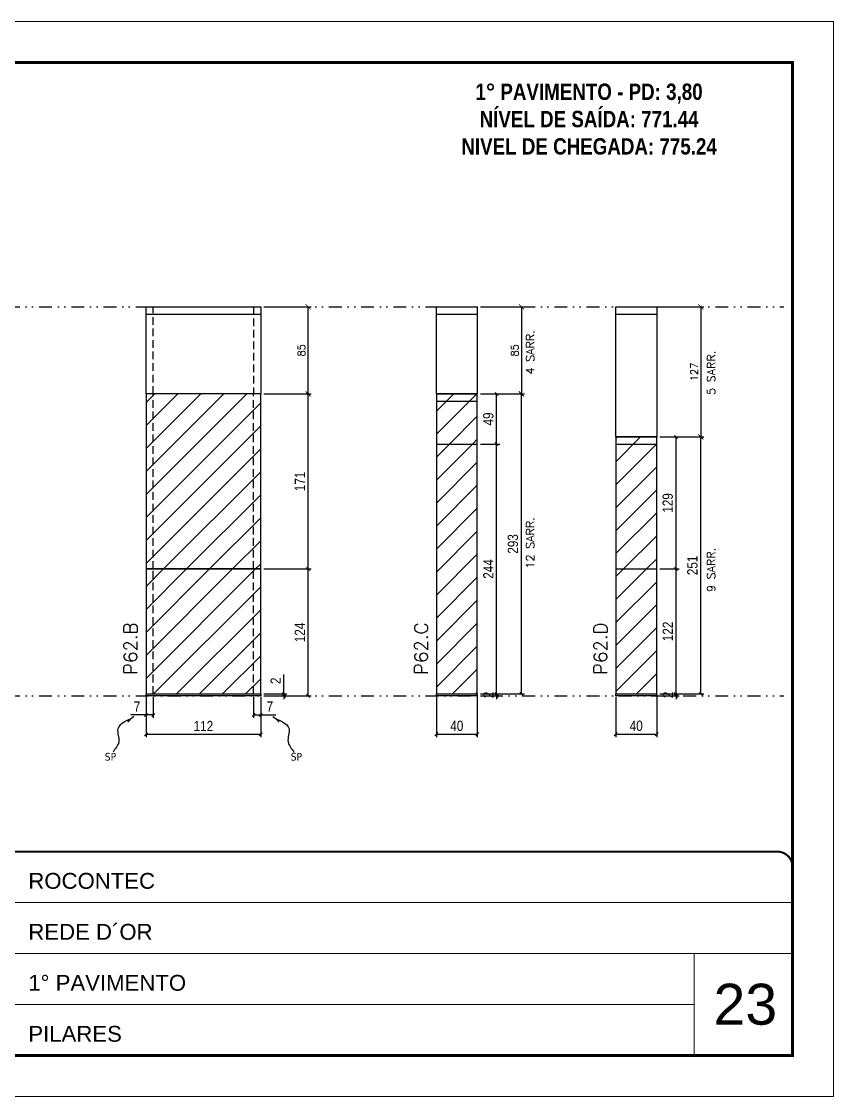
# Model space of a CAD drawing. Extents: x 2949 to 9203, y -16089 to 12527.
# Drawn here: x 6825 to 7618, y 5734 to 6784 of the extents above; entities that cross this region are included whole.
import ezdxf

# ---------------------------------------------------------------- set-up
doc = ezdxf.new("R2010")
doc.units = 0
for name, pattern in [('CONTINUO', [0]), ('DASHED', [0.75, 0.5, -0.25]), ('DIVIDE2', [0.625, 0.25, -0.125, 0, -0.125, 0, -0.125]), ('HIDDEN', [0.375, 0.25, -0.125])]:
    doc.linetypes.add(name, pattern=pattern)
for name, color, linetype, lineweight in [('CARIMBO', 255, 'Continuous', 9), ('Folhas', 255, 'Continuous', 9), ('Hachura', 251, 'Continuous', 9), ('SARRAFO DE PRESSAO', 251, 'DASHED', 9), ('Texto Seção', 7, 'Continuous', 15)]:
    doc.layers.add(name, color=color, linetype=linetype, lineweight=lineweight)
for name, color, linetype in [('COTA', 241, 'Continuous'), ('NOMENCLATURA', 7, 'Continuous'), ('Nível', 160, 'Continuous'), ('Painéis', 200, 'Continuous'), ('SARR_2.2x7', 40, 'Continuous'), ('Sarrafo de Pressão', 42, 'HIDDEN'), ('texto', 7, 'Continuous')]:
    doc.layers.add(name, color=color, linetype=linetype)
doc.styles.add('ARIAL', font='arial.ttf')
doc.styles.add('COTA TECNICA', font='techl___.ttf', dxfattribs={"height": 10})
doc.styles.add('COTA TECNICA-50', font='techl___.ttf', dxfattribs={"height": 10})
doc.styles.add('REGUA-120', font='ROMANS.shx', dxfattribs={"height": 15})
doc.styles.add('ROMANC', font='techb___.ttf', dxfattribs={"height": 2.5})
doc.styles.add('ROMANS', font='romans.shx')
doc.styles.get("Standard").update_dxf_attribs({"font": 'arial.ttf'})
doc.dimstyles.new('COTA PAINEL-50', dxfattribs={"dimtxt": 10, "dimasz": 3, "dimexe": 3, "dimexo": 3, "dimgap": 3, "dimtad": 1, "dimdec": 1, "dimzin": 12, "dimdsep": 46, "dimtxsty": 'COTA TECNICA-50', "dimblk1": 'OBLIQUE', "dimblk2": 'OBLIQUE', "dimsah": 1, "dimcen": 0.9, "dimclrd": 4, "dimclre": 4, "dimclrt": 240, "dimadec": 1, "dimazin": 3, "dimtfac": 1, "dimtdec": 1, "dimtmove": 0, "dimatfit": 3, "dimfxl": 1, "dimtolj": 1, "dimtzin": 12, "dimarcsym": 0})
doc.dimstyles.new('Cota Paínel', dxfattribs={"dimtxt": 7, "dimasz": 5, "dimexe": 3, "dimexo": 3, "dimgap": 3, "dimtad": 1, "dimdec": 1, "dimzin": 12, "dimdsep": 46, "dimtxsty": 'ROMANS', "dimblk": 'ARCHTICK', "dimcen": 0, "dimclrd": 4, "dimclre": 4, "dimclrt": 1, "dimadec": 1, "dimazin": 3, "dimtfac": 1, "dimtdec": 1, "dimtmove": 0, "dimatfit": 3, "dimldrblk": 'OBLIQUE', "dimfxl": 1, "dimtolj": 1, "dimtzin": 12, "dimarcsym": 0})
doc.dimstyles.new('PAINEL', dxfattribs={"dimtxt": 10, "dimasz": 3, "dimexe": 3, "dimexo": 3, "dimgap": 3, "dimtad": 1, "dimdec": 1, "dimzin": 12, "dimdsep": 46, "dimtxsty": 'COTA TECNICA', "dimblk1": 'OBLIQUE', "dimblk2": 'OBLIQUE', "dimsah": 1, "dimcen": 0.9, "dimclrd": 4, "dimclre": 4, "dimclrt": 240, "dimadec": 1, "dimazin": 3, "dimtfac": 1, "dimtdec": 1, "dimtmove": 0, "dimatfit": 3, "dimfxl": 1, "dimtolj": 1, "dimtzin": 12, "dimarcsym": 0})
doc.dimstyles.get("Standard").update_dxf_attribs({"dimtxt": 0.18, "dimasz": 0.18, "dimexe": 0.18, "dimexo": 0.0625, "dimgap": 0.09, "dimtad": 0, "dimtih": 1, "dimtoh": 1, "dimdec": 4, "dimzin": 0, "dimdsep": 46, "dimtxsty": 'Standard', "dimcen": 0.09, "dimadec": 0, "dimazin": 0, "dimtfac": 1, "dimtdec": 4, "dimtofl": 0, "dimtmove": 0, "dimatfit": 3, "dimfxl": 1, "dimtolj": 1, "dimtzin": 0, "dimarcsym": 0})
pattern_1 = [(45, (-126080.4, -22713.47), (-11.2253202, 11.2253202), [])]

# ---------------------------------------------------------------- blocks, each defined once
blk = doc.blocks.new('9999999999')
at = {"color": 30, "linetype": 'CONTINUO'}
for p, q in [((98564.6, 34379.6), (99584, 34379.6)), ((98564.6, 34329.8), (99488, 34329.8)), ((99584, 34329.8), (99488, 34329.8)), ((99488, 34329.8), (99488, 34230.2)), ((98564.6, 34280), (99488, 34280))]:
    blk.add_line(p, q, dxfattribs=at)
at = {"color": 30, "linetype": 'CONTINUO', "const_width": 2}
blk.add_lwpolyline([(99584, 34230.2), (99584, 34414.4, 0.414214), (99569, 34429.4), (98229, 34429.4, 0.414214), (98214, 34414.4), (98214, 34245.2, 0.414214), (98229, 34230.2), (99584, 34230.2)], format="xyb", dxfattribs=at)
at = {"layer": 'Folhas'}
blk.add_lwpolyline([(98139, 34190.2), (99624, 34190.2), (99624, 35240.2), (98139, 35240.2)], close=True, dxfattribs=at)
at = {"layer": 'Folhas', "color": 30, "const_width": 3}
blk.add_lwpolyline([(98214, 34230.2), (99584, 34230.2), (99584, 35200.2), (98214, 35200.2)], close=True, dxfattribs=at)
at = {"color": 7, "linetype": 'Continuous', "ltscale": 5, "style": 'ARIAL'}
for s, height, p in [('ROCONTEC', 15.48, (98837.7, 34393.1)), ('REDE D´OR', 15.48, (98837.7, 34343.3)), ('1° PAVIMENTO', 15.483, (98837.7, 34293.5)), ('PILARES', 15.48, (98837.7, 34243.7))]:
    blk.add_text(s, height=height, dxfattribs=at).set_placement(p)
blk = doc.blocks.new('_Oblique')
at = {"color": 0, "linetype": 'ByBlock', "lineweight": -2}
blk.add_line((-0.5, -0.5), (0.5, 0.5), dxfattribs=at)
blk = doc.blocks.new('*D824')
at = {"layer": 'COTA', "color": 4, "lineweight": -2, "transparency": 16777216}
for p, q in [((7229.7, 6124.1), (7229.7, 6084.8)), ((7269.7, 6124.1), (7269.7, 6084.8)), ((7229.7, 6087.8), (7269.7, 6087.8))]:
    blk.add_line(p, q, dxfattribs=at)
at = {"layer": 'Defpoints', "color": 0, "transparency": 16777216}
for p in [(7229.7, 6127.1), (7269.7, 6127.1), (7269.7, 6087.8)]:
    blk.add_point(p, dxfattribs=at)
at = {"layer": 'COTA', "color": 4, "lineweight": -2, "transparency": 16777216, "xscale": 3, "yscale": 3, "zscale": 3, "rotation": 180}
blk.add_blockref('_Oblique', (7229.7, 6087.8), dxfattribs=at)
at = {"layer": 'COTA', "color": 4, "lineweight": -2, "transparency": 16777216, "xscale": 3, "yscale": 3, "zscale": 3}
blk.add_blockref('_Oblique', (7269.7, 6087.8), dxfattribs=at)
at = {"layer": 'COTA', "color": 240, "transparency": 16777216, "insert": (7249.7, 6095.9), "char_height": 10, "attachment_point": 5, "style": 'COTA TECNICA'}
blk.add_mtext('\\A1;40', dxfattribs=at)
blk = doc.blocks.new('*D801')
at = {"layer": 'COTA', "color": 4, "lineweight": -2, "transparency": 16777216}
for p, q in [((7272.7, 6127.1), (7291.6, 6127.1)), ((7272.7, 6125.1), (7291.6, 6125.1)), ((7288.6, 6127.1), (7288.6, 6130.1)), ((7288.6, 6125.1), (7288.6, 6127.1)), ((7288.6, 6125.1), (7288.6, 6122.1))]:
    blk.add_line(p, q, dxfattribs=at)
at = {"layer": 'Defpoints', "color": 0, "transparency": 16777216}
for p in [(7269.7, 6127.1), (7269.7, 6125.1), (7288.6, 6127.1)]:
    blk.add_point(p, dxfattribs=at)
at = {"layer": 'COTA', "color": 4, "lineweight": -2, "transparency": 16777216, "xscale": 3, "yscale": 3, "zscale": 3}
for p, rotation in [((7288.6, 6127.1), 270), ((7288.6, 6125.1), 90)]:
    blk.add_blockref('_Oblique', p, dxfattribs=dict(at, rotation=rotation))
at = {"layer": 'COTA', "color": 240, "transparency": 16777216, "insert": (7280.6, 6126.1), "char_height": 10, "attachment_point": 5, "rotation": 90, "style": 'COTA TECNICA-50'}
blk.add_mtext('\\A1;2', dxfattribs=at)
blk = doc.blocks.new('*D831')
at = {"layer": 'COTA', "color": 4, "linetype": 'ByBlock', "lineweight": -2, "transparency": 16777216}
for p, q in [((7272.7, 6420.1), (7315.8, 6420.1)), ((7312.8, 6127.1), (7312.8, 6420.1)), ((7272.7, 6127.1), (7315.8, 6127.1))]:
    blk.add_line(p, q, dxfattribs=at)
at = {"layer": 'Defpoints', "color": 0, "linetype": 'ByBlock', "transparency": 16777216}
for p in [(7269.7, 6420.1), (7312.8, 6420.1), (7269.7, 6127.1)]:
    blk.add_point(p, dxfattribs=at)
at = {"layer": 'COTA', "color": 4, "linetype": 'ByBlock', "lineweight": -2, "transparency": 16777216, "xscale": 3, "yscale": 3, "zscale": 3}
for p, rotation in [((7312.8, 6420.1), 90), ((7312.8, 6127.1), 270)]:
    blk.add_blockref('_Oblique', p, dxfattribs=dict(at, rotation=rotation))
at = {"layer": 'COTA', "color": 240, "linetype": 'ByBlock', "transparency": 16777216, "insert": (7304.5, 6273.6), "char_height": 10, "attachment_point": 5, "rotation": 90, "style": 'COTA TECNICA'}
blk.add_mtext('\\A1;293', dxfattribs=at)
blk = doc.blocks.new('*D808')
at = {"layer": 'COTA', "color": 4, "lineweight": -2, "transparency": 16777216}
for p, q in [((7404.9, 6124.1), (7404.9, 6084.8)), ((7444.9, 6124.1), (7444.9, 6084.8)), ((7404.9, 6087.8), (7444.9, 6087.8))]:
    blk.add_line(p, q, dxfattribs=at)
at = {"layer": 'Defpoints', "color": 0, "transparency": 16777216}
for p in [(7404.9, 6127.1), (7444.9, 6127.1), (7444.9, 6087.8)]:
    blk.add_point(p, dxfattribs=at)
at = {"layer": 'COTA', "color": 4, "lineweight": -2, "transparency": 16777216, "xscale": 3, "yscale": 3, "zscale": 3, "rotation": 180}
blk.add_blockref('_Oblique', (7404.9, 6087.8), dxfattribs=at)
at = {"layer": 'COTA', "color": 4, "lineweight": -2, "transparency": 16777216, "xscale": 3, "yscale": 3, "zscale": 3}
blk.add_blockref('_Oblique', (7444.9, 6087.8), dxfattribs=at)
at = {"layer": 'COTA', "color": 240, "transparency": 16777216, "insert": (7424.9, 6095.9), "char_height": 10, "attachment_point": 5, "style": 'COTA TECNICA'}
blk.add_mtext('\\A1;40', dxfattribs=at)
blk = doc.blocks.new('*D809')
at = {"layer": 'COTA', "color": 4, "lineweight": -2, "transparency": 16777216}
for p, q in [((7447.9, 6127.1), (7466.8, 6127.1)), ((7447.9, 6125.1), (7466.8, 6125.1)), ((7463.8, 6127.1), (7463.8, 6130.1)), ((7463.8, 6125.1), (7463.8, 6127.1)), ((7463.8, 6125.1), (7463.8, 6122.1))]:
    blk.add_line(p, q, dxfattribs=at)
at = {"layer": 'Defpoints', "color": 0, "transparency": 16777216}
for p in [(7444.9, 6127.1), (7444.9, 6125.1), (7463.8, 6127.1)]:
    blk.add_point(p, dxfattribs=at)
at = {"layer": 'COTA', "color": 4, "lineweight": -2, "transparency": 16777216, "xscale": 3, "yscale": 3, "zscale": 3}
for p, rotation in [((7463.8, 6127.1), 270), ((7463.8, 6125.1), 90)]:
    blk.add_blockref('_Oblique', p, dxfattribs=dict(at, rotation=rotation))
at = {"layer": 'COTA', "color": 240, "transparency": 16777216, "insert": (7455.8, 6126.1), "char_height": 10, "attachment_point": 5, "rotation": 90, "style": 'COTA TECNICA-50'}
blk.add_mtext('\\A1;2', dxfattribs=at)
blk = doc.blocks.new('*D833')
at = {"layer": 'COTA', "color": 4, "linetype": 'ByBlock', "lineweight": -2, "transparency": 16777216}
for p, q in [((7447.9, 6378.1), (7491, 6378.1)), ((7488, 6127.1), (7488, 6378.1)), ((7447.9, 6127.1), (7491, 6127.1))]:
    blk.add_line(p, q, dxfattribs=at)
at = {"layer": 'Defpoints', "color": 0, "linetype": 'ByBlock', "transparency": 16777216}
for p in [(7444.9, 6378.1), (7488, 6378.1), (7444.9, 6127.1)]:
    blk.add_point(p, dxfattribs=at)
at = {"layer": 'COTA', "color": 4, "linetype": 'ByBlock', "lineweight": -2, "transparency": 16777216, "xscale": 3, "yscale": 3, "zscale": 3}
for p, rotation in [((7488, 6378.1), 90), ((7488, 6127.1), 270)]:
    blk.add_blockref('_Oblique', p, dxfattribs=dict(at, rotation=rotation))
at = {"layer": 'COTA', "color": 240, "linetype": 'ByBlock', "transparency": 16777216, "insert": (7479.8, 6252.6), "char_height": 10, "attachment_point": 5, "rotation": 90, "style": 'COTA TECNICA'}
blk.add_mtext('\\A1;251', dxfattribs=at)
blk = doc.blocks.new('*D810')
at = {"layer": 'COTA', "color": 4, "lineweight": -2, "transparency": 16777216}
for p, q in [((6946.2, 6124.1), (6946.2, 6084.7)), ((7058.2, 6124.1), (7058.2, 6084.7)), ((6946.2, 6087.7), (7058.2, 6087.7))]:
    blk.add_line(p, q, dxfattribs=at)
at = {"layer": 'Defpoints', "color": 0, "transparency": 16777216}
for p in [(6946.2, 6127.1), (7058.2, 6127.1), (7058.2, 6087.7)]:
    blk.add_point(p, dxfattribs=at)
at = {"layer": 'COTA', "color": 4, "lineweight": -2, "transparency": 16777216, "xscale": 3, "yscale": 3, "zscale": 3, "rotation": 180}
blk.add_blockref('_Oblique', (6946.2, 6087.7), dxfattribs=at)
at = {"layer": 'COTA', "color": 4, "lineweight": -2, "transparency": 16777216, "xscale": 3, "yscale": 3, "zscale": 3}
blk.add_blockref('_Oblique', (7058.2, 6087.7), dxfattribs=at)
at = {"layer": 'COTA', "color": 240, "transparency": 16777216, "insert": (7002.2, 6095.7), "char_height": 10, "attachment_point": 5, "style": 'COTA TECNICA'}
blk.add_mtext('\\A1;112', dxfattribs=at)
blk = doc.blocks.new('*D811')
at = {"layer": 'COTA', "color": 4, "lineweight": -2, "transparency": 16777216}
for p, q in [((6946.2, 6122.1), (6946.2, 6103.6)), ((6953.2, 6124.1), (6953.2, 6103.6)), ((6946.2, 6106.6), (6931.5, 6106.6)), ((6953.2, 6106.6), (6946.2, 6106.6))]:
    blk.add_line(p, q, dxfattribs=at)
at = {"layer": 'Defpoints', "color": 0, "transparency": 16777216}
for p in [(6946.2, 6125.1), (6953.2, 6127.1), (6946.2, 6106.6)]:
    blk.add_point(p, dxfattribs=at)
at = {"layer": 'COTA', "color": 4, "lineweight": -2, "transparency": 16777216, "xscale": 3, "yscale": 3, "zscale": 3, "rotation": 180}
blk.add_blockref('_Oblique', (6946.2, 6106.6), dxfattribs=at)
at = {"layer": 'COTA', "color": 4, "lineweight": -2, "transparency": 16777216, "xscale": 3, "yscale": 3, "zscale": 3}
blk.add_blockref('_Oblique', (6953.2, 6106.6), dxfattribs=at)
at = {"layer": 'COTA', "color": 240, "transparency": 16777216, "insert": (6937.4, 6114.7), "char_height": 10, "attachment_point": 5, "style": 'COTA TECNICA-50'}
blk.add_mtext('\\A1;7', dxfattribs=at)
blk = doc.blocks.new('*D812')
at = {"layer": 'COTA', "color": 4, "lineweight": -2, "transparency": 16777216}
for p, q in [((7051.2, 6124.1), (7051.2, 6103.6)), ((7058.2, 6122.1), (7058.2, 6103.6)), ((7051.2, 6106.6), (7058.2, 6106.6)), ((7058.2, 6106.6), (7073, 6106.6))]:
    blk.add_line(p, q, dxfattribs=at)
at = {"layer": 'Defpoints', "color": 0, "transparency": 16777216}
for p in [(7051.2, 6127.1), (7058.2, 6125.1), (7058.2, 6106.6)]:
    blk.add_point(p, dxfattribs=at)
at = {"layer": 'COTA', "color": 4, "lineweight": -2, "transparency": 16777216, "xscale": 3, "yscale": 3, "zscale": 3, "rotation": 180}
blk.add_blockref('_Oblique', (7051.2, 6106.6), dxfattribs=at)
at = {"layer": 'COTA', "color": 4, "lineweight": -2, "transparency": 16777216, "xscale": 3, "yscale": 3, "zscale": 3}
blk.add_blockref('_Oblique', (7058.2, 6106.6), dxfattribs=at)
at = {"layer": 'COTA', "color": 240, "transparency": 16777216, "insert": (7067.1, 6114.7), "char_height": 10, "attachment_point": 5, "style": 'COTA TECNICA-50'}
blk.add_mtext('\\A1;7', dxfattribs=at)
blk = doc.blocks.new('*D813')
at = {"layer": 'COTA', "color": 4, "lineweight": -2, "transparency": 16777216}
for p, q in [((7061.2, 6249.1), (7107.5, 6249.1)), ((7104.5, 6125.1), (7104.5, 6249.1)), ((7061.2, 6125.1), (7107.5, 6125.1))]:
    blk.add_line(p, q, dxfattribs=at)
at = {"layer": 'Defpoints', "color": 0, "transparency": 16777216}
for p in [(7058.2, 6249.1), (7104.5, 6249.1), (7058.2, 6125.1)]:
    blk.add_point(p, dxfattribs=at)
at = {"layer": 'COTA', "color": 4, "lineweight": -2, "transparency": 16777216, "xscale": 3, "yscale": 3, "zscale": 3}
for p, rotation in [((7104.5, 6249.1), 90), ((7104.5, 6125.1), 270)]:
    blk.add_blockref('_Oblique', p, dxfattribs=dict(at, rotation=rotation))
at = {"layer": 'COTA', "color": 240, "transparency": 16777216, "insert": (7096.4, 6187.1), "char_height": 10, "attachment_point": 5, "rotation": 90, "style": 'COTA TECNICA-50'}
blk.add_mtext('\\A1;124', dxfattribs=at)
blk = doc.blocks.new('*D814')
at = {"layer": 'COTA', "color": 4, "lineweight": -2, "transparency": 16777216}
for p, q in [((7080.8, 6127.1), (7080.8, 6145.9)), ((7061.2, 6127.1), (7083.8, 6127.1)), ((7061.2, 6125.1), (7083.8, 6125.1)), ((7080.8, 6125.1), (7080.8, 6127.1)), ((7080.8, 6125.1), (7080.8, 6122.1))]:
    blk.add_line(p, q, dxfattribs=at)
at = {"layer": 'Defpoints', "color": 0, "transparency": 16777216}
for p in [(7058.2, 6127.1), (7058.2, 6125.1), (7080.8, 6125.1)]:
    blk.add_point(p, dxfattribs=at)
at = {"layer": 'COTA', "color": 4, "lineweight": -2, "transparency": 16777216, "xscale": 3, "yscale": 3, "zscale": 3}
for p, rotation in [((7080.8, 6127.1), 270), ((7080.8, 6125.1), 90)]:
    blk.add_blockref('_Oblique', p, dxfattribs=dict(at, rotation=rotation))
at = {"layer": 'COTA', "color": 240, "transparency": 16777216, "insert": (7072.8, 6139.9), "char_height": 10, "attachment_point": 5, "rotation": 90, "style": 'COTA TECNICA-50'}
blk.add_mtext('\\A1;2', dxfattribs=at)
blk = doc.blocks.new('*D834')
at = {"layer": 'COTA', "color": 4, "linetype": 'ByBlock', "lineweight": -2, "transparency": 16777216}
for p, q in [((7061.2, 6420.1), (7107.5, 6420.1)), ((7104.5, 6249.1), (7104.5, 6420.1)), ((7061.2, 6249.1), (7107.5, 6249.1))]:
    blk.add_line(p, q, dxfattribs=at)
at = {"layer": 'Defpoints', "color": 0, "linetype": 'ByBlock', "transparency": 16777216}
for p in [(7058.2, 6420.1), (7104.5, 6420.1), (7058.2, 6249.1)]:
    blk.add_point(p, dxfattribs=at)
at = {"layer": 'COTA', "color": 4, "linetype": 'ByBlock', "lineweight": -2, "transparency": 16777216, "xscale": 3, "yscale": 3, "zscale": 3}
for p, rotation in [((7104.5, 6420.1), 90), ((7104.5, 6249.1), 270)]:
    blk.add_blockref('_Oblique', p, dxfattribs=dict(at, rotation=rotation))
at = {"layer": 'COTA', "color": 240, "linetype": 'ByBlock', "transparency": 16777216, "insert": (7096.4, 6334.6), "char_height": 10, "attachment_point": 5, "rotation": 90, "style": 'COTA TECNICA'}
blk.add_mtext('\\A1;171', dxfattribs=at)
blk = doc.blocks.new('*D826')
at = {"layer": 'COTA', "color": 4, "linetype": 'ByBlock', "lineweight": -2, "transparency": 16777216}
for p, q in [((7272.7, 6371.1), (7291.6, 6371.1)), ((7288.6, 6127.1), (7288.6, 6371.1)), ((7272.7, 6127.1), (7291.6, 6127.1))]:
    blk.add_line(p, q, dxfattribs=at)
at = {"layer": 'Defpoints', "color": 0, "linetype": 'ByBlock', "transparency": 16777216}
for p in [(7269.7, 6371.1), (7288.6, 6371.1), (7269.7, 6127.1)]:
    blk.add_point(p, dxfattribs=at)
at = {"layer": 'COTA', "color": 4, "linetype": 'ByBlock', "lineweight": -2, "transparency": 16777216, "xscale": 3, "yscale": 3, "zscale": 3}
for p, rotation in [((7288.6, 6371.1), 90), ((7288.6, 6127.1), 270)]:
    blk.add_blockref('_Oblique', p, dxfattribs=dict(at, rotation=rotation))
at = {"layer": 'COTA', "color": 240, "linetype": 'ByBlock', "transparency": 16777216, "insert": (7280.5, 6249.1), "char_height": 10, "attachment_point": 5, "rotation": 90, "style": 'COTA TECNICA'}
blk.add_mtext('\\A1;244', dxfattribs=at)
blk = doc.blocks.new('*D827')
at = {"layer": 'COTA', "color": 4, "linetype": 'ByBlock', "lineweight": -2, "transparency": 16777216}
for p, q in [((7272.7, 6420.1), (7291.6, 6420.1)), ((7288.6, 6371.1), (7288.6, 6420.1)), ((7272.7, 6371.1), (7291.6, 6371.1))]:
    blk.add_line(p, q, dxfattribs=at)
at = {"layer": 'Defpoints', "color": 0, "linetype": 'ByBlock', "transparency": 16777216}
for p in [(7269.7, 6420.1), (7288.6, 6420.1), (7269.7, 6371.1)]:
    blk.add_point(p, dxfattribs=at)
at = {"layer": 'COTA', "color": 4, "linetype": 'ByBlock', "lineweight": -2, "transparency": 16777216, "xscale": 3, "yscale": 3, "zscale": 3}
for p, rotation in [((7288.6, 6420.1), 90), ((7288.6, 6371.1), 270)]:
    blk.add_blockref('_Oblique', p, dxfattribs=dict(at, rotation=rotation))
at = {"layer": 'COTA', "color": 240, "linetype": 'ByBlock', "transparency": 16777216, "insert": (7280.5, 6395.6), "char_height": 10, "attachment_point": 5, "rotation": 90, "style": 'COTA TECNICA'}
blk.add_mtext('\\A1;49', dxfattribs=at)
blk = doc.blocks.new('*D828')
at = {"layer": 'COTA', "color": 4, "linetype": 'ByBlock', "lineweight": -2, "transparency": 16777216}
for p, q in [((7447.9, 6249.1), (7466.8, 6249.1)), ((7463.8, 6127.1), (7463.8, 6249.1)), ((7447.9, 6127.1), (7466.8, 6127.1))]:
    blk.add_line(p, q, dxfattribs=at)
at = {"layer": 'Defpoints', "color": 0, "linetype": 'ByBlock', "transparency": 16777216}
for p in [(7444.9, 6249.1), (7463.8, 6249.1), (7444.9, 6127.1)]:
    blk.add_point(p, dxfattribs=at)
at = {"layer": 'COTA', "color": 4, "linetype": 'ByBlock', "lineweight": -2, "transparency": 16777216, "xscale": 3, "yscale": 3, "zscale": 3}
for p, rotation in [((7463.8, 6249.1), 90), ((7463.8, 6127.1), 270)]:
    blk.add_blockref('_Oblique', p, dxfattribs=dict(at, rotation=rotation))
at = {"layer": 'COTA', "color": 240, "linetype": 'ByBlock', "transparency": 16777216, "insert": (7455.7, 6188.1), "char_height": 10, "attachment_point": 5, "rotation": 90, "style": 'COTA TECNICA'}
blk.add_mtext('\\A1;122', dxfattribs=at)
blk = doc.blocks.new('*D829')
at = {"layer": 'COTA', "color": 4, "linetype": 'ByBlock', "lineweight": -2, "transparency": 16777216}
for p, q in [((7447.9, 6378.1), (7466.8, 6378.1)), ((7463.8, 6249.1), (7463.8, 6378.1)), ((7447.9, 6249.1), (7466.8, 6249.1))]:
    blk.add_line(p, q, dxfattribs=at)
at = {"layer": 'Defpoints', "color": 0, "linetype": 'ByBlock', "transparency": 16777216}
for p in [(7444.9, 6378.1), (7463.8, 6378.1), (7444.9, 6249.1)]:
    blk.add_point(p, dxfattribs=at)
at = {"layer": 'COTA', "color": 4, "linetype": 'ByBlock', "lineweight": -2, "transparency": 16777216, "xscale": 3, "yscale": 3, "zscale": 3}
for p, rotation in [((7463.8, 6378.1), 90), ((7463.8, 6249.1), 270)]:
    blk.add_blockref('_Oblique', p, dxfattribs=dict(at, rotation=rotation))
at = {"layer": 'COTA', "color": 240, "linetype": 'ByBlock', "transparency": 16777216, "insert": (7455.7, 6313.6), "char_height": 10, "attachment_point": 5, "rotation": 90, "style": 'COTA TECNICA'}
blk.add_mtext('\\A1;129', dxfattribs=at)
blk = doc.blocks.new('_ArchTick')
at = {"color": 0, "linetype": 'ByBlock', "const_width": 0.15}
blk.add_lwpolyline([(-0.5, -0.5), (0.5, 0.5)], dxfattribs=at)
blk = doc.blocks.new('*D800')
at = {"layer": 'COTA', "color": 4, "lineweight": -2, "transparency": 16777216}
for p, q in [((7447.9, 6505.1), (7491, 6505.1)), ((7488, 6505.1), (7488, 6378.1)), ((7447.9, 6378.1), (7491, 6378.1))]:
    blk.add_line(p, q, dxfattribs=at)
at = {"layer": 'Defpoints', "color": 0, "transparency": 16777216}
for p in [(7444.9, 6505.1), (7444.9, 6378.1), (7488, 6378.1)]:
    blk.add_point(p, dxfattribs=at)
at = {"layer": 'COTA', "color": 4, "lineweight": -2, "transparency": 16777216, "xscale": 5, "yscale": 5, "zscale": 5}
for p, rotation in [((7488, 6505.1), 90), ((7488, 6378.1), 270)]:
    blk.add_blockref('_ArchTick', p, dxfattribs=dict(at, rotation=rotation))
at = {"layer": 'COTA', "color": 1, "transparency": 16777216, "insert": (7481.5, 6441.6), "char_height": 7, "attachment_point": 5, "rotation": 90, "style": 'ROMANS'}
blk.add_mtext('\\A1;127', dxfattribs=at)
blk = doc.blocks.new('*D825')
at = {"layer": 'COTA', "color": 4, "lineweight": -2, "transparency": 16777216}
for p, q in [((7272.7, 6505.1), (7315.8, 6505.1)), ((7312.8, 6505.1), (7312.8, 6420.1)), ((7272.7, 6420.1), (7315.8, 6420.1))]:
    blk.add_line(p, q, dxfattribs=at)
at = {"layer": 'Defpoints', "color": 0, "transparency": 16777216}
for p in [(7269.7, 6505.1), (7269.7, 6420.1), (7312.8, 6420.1)]:
    blk.add_point(p, dxfattribs=at)
at = {"layer": 'COTA', "color": 4, "lineweight": -2, "transparency": 16777216, "xscale": 5, "yscale": 5, "zscale": 5}
for p, rotation in [((7312.8, 6505.1), 90), ((7312.8, 6420.1), 270)]:
    blk.add_blockref('_ArchTick', p, dxfattribs=dict(at, rotation=rotation))
at = {"layer": 'COTA', "color": 1, "transparency": 16777216, "insert": (7306.3, 6462.6), "char_height": 7, "attachment_point": 5, "rotation": 90, "style": 'ROMANS'}
blk.add_mtext('\\A1;85', dxfattribs=at)
blk = doc.blocks.new('*D799')
at = {"layer": 'COTA', "color": 4, "lineweight": -2, "transparency": 16777216}
for p, q in [((7061.2, 6505.1), (7107.5, 6505.1)), ((7104.5, 6420.1), (7104.5, 6505.1)), ((7061.2, 6420.1), (7107.5, 6420.1))]:
    blk.add_line(p, q, dxfattribs=at)
at = {"layer": 'Defpoints', "color": 0, "transparency": 16777216}
for p in [(7058.2, 6505.1), (7104.5, 6505.1), (7058.2, 6420.1)]:
    blk.add_point(p, dxfattribs=at)
at = {"layer": 'COTA', "color": 4, "lineweight": -2, "transparency": 16777216, "xscale": 5, "yscale": 5, "zscale": 5}
for p, rotation in [((7104.5, 6505.1), 90), ((7104.5, 6420.1), 270)]:
    blk.add_blockref('_ArchTick', p, dxfattribs=dict(at, rotation=rotation))
at = {"layer": 'COTA', "color": 1, "transparency": 16777216, "insert": (7098, 6462.6), "char_height": 7, "attachment_point": 5, "rotation": 90, "style": 'ROMANS'}
blk.add_mtext('\\A1;85', dxfattribs=at)

msp = doc.modelspace()

# ---------------------------------------------------------------- hatches: boundary and pattern name
at = {"layer": 'Hachura', "linetype": 'ByBlock'}
h = msp.add_hatch(dxfattribs=at)
h.set_pattern_fill('ANSI31', color=256, scale=5)
h.set_pattern_definition(pattern_1)
h.paths.add_polyline_path([(7058.24, 6420.14), (6946.24, 6420.14), (6946.24, 6249.14), (7058.24, 6249.14)])
h = msp.add_hatch(dxfattribs=at)
h.set_pattern_fill('ANSI31', color=256, scale=5)
h.set_pattern_definition(pattern_1)
h.paths.add_polyline_path([(7269.7, 6420.14), (7229.7, 6420.14), (7229.7, 6371.14), (7269.7, 6371.14)])
h = msp.add_hatch(dxfattribs=at)
h.set_pattern_fill('ANSI31', color=256, scale=5)
h.set_pattern_definition(pattern_1)
h.paths.add_polyline_path([(7444.87, 6378.14), (7404.87, 6378.14), (7404.87, 6249.14), (7444.87, 6249.14)])
h = msp.add_hatch(dxfattribs=at)
h.set_pattern_fill('ANSI31', color=256, scale=5)
h.set_pattern_definition(pattern_1)
h.paths.add_polyline_path([(7269.7, 6371.14), (7229.7, 6371.14), (7229.7, 6127.14), (7269.7, 6127.14)])
h = msp.add_hatch(dxfattribs=at)
h.set_pattern_fill('ANSI31', color=256, scale=5)
h.set_pattern_definition(pattern_1)
h.paths.add_polyline_path([(7058.24, 6249.14), (6946.24, 6249.14), (6946.24, 6127.14), (7058.24, 6127.14)])
h = msp.add_hatch(dxfattribs=at)
h.set_pattern_fill('ANSI31', color=256, scale=5)
h.set_pattern_definition(pattern_1)
h.paths.add_polyline_path([(7444.87, 6249.14), (7404.87, 6249.14), (7404.87, 6127.14), (7444.87, 6127.14)])

# ---------------------------------------------------------------- linework, layer by layer
at = {"layer": 'Nível', "color": 4, "linetype": 'DIVIDE2', "ltscale": 50}
for p, q in [((6558.76, 6505.14), (7569.1, 6505.14)), ((6558.76, 6125.14), (7569.1, 6125.14))]:
    msp.add_line(p, q, dxfattribs=at)
at = {"layer": 'Painéis'}
for p, q in [((6946.24, 6505.14), (7058.24, 6505.14)), ((6946.24, 6420.14), (6946.24, 6505.14)), ((7058.24, 6505.14), (7058.24, 6420.14)), ((7229.7, 6420.14), (7269.7, 6420.14)), ((7269.7, 6420.14), (7229.7, 6420.14)), ((7229.7, 6420.14), (7229.7, 6420.14)), ((7269.7, 6420.14), (7269.7, 6420.14)), ((7229.7, 6371.14), (7269.7, 6371.14)), ((7404.87, 6249.14), (7444.87, 6249.14))]:
    msp.add_line(p, q, dxfattribs=at)
for points in [[(7229.7, 6505.14), (7269.7, 6505.14), (7269.7, 6420.14), (7229.7, 6420.14)], [(7404.87, 6505.14), (7444.87, 6505.14), (7444.87, 6378.14), (7404.87, 6378.14)], [(6946.24, 6249.14), (7058.24, 6249.14), (7058.24, 6420.14), (6946.24, 6420.14)], [(7229.7, 6127.14), (7269.7, 6127.14), (7269.7, 6420.14), (7229.7, 6420.14)], [(7404.87, 6127.14), (7444.87, 6127.14), (7444.87, 6378.14), (7404.87, 6378.14)], [(7404.87, 6378.14), (7444.87, 6378.14), (7444.87, 6378.14), (7404.87, 6378.14)], [(6946.24, 6127.14), (7058.24, 6127.14), (7058.24, 6249.14), (6946.24, 6249.14)], [(6946.24, 6127.14), (7058.24, 6127.14), (7058.24, 6125.14), (6946.24, 6125.14)], [(7229.7, 6127.14), (7269.7, 6127.14), (7269.7, 6125.14), (7229.7, 6125.14)], [(7404.87, 6127.14), (7444.87, 6127.14), (7444.87, 6125.14), (7404.87, 6125.14)]]:
    msp.add_lwpolyline(points, close=True, dxfattribs=at)
at = {"layer": 'SARR_2.2x7'}
for p, q in [((6946.24, 6498.14), (7058.24, 6498.14)), ((7229.7, 6498.14), (7269.7, 6498.14)), ((7404.87, 6498.14), (7444.87, 6498.14)), ((7229.7, 6413.14), (7269.7, 6413.14)), ((7404.87, 6371.14), (7444.87, 6371.14))]:
    msp.add_line(p, q, dxfattribs=at)
at = {"layer": 'Sarrafo de Pressão', "ltscale": 30}
for p, q in [((6953.24, 6420.14), (6953.24, 6505.14)), ((7051.24, 6505.14), (7051.24, 6420.14)), ((6953.24, 6249.14), (6953.24, 6420.14)), ((7051.24, 6249.14), (7051.24, 6420.14)), ((6953.24, 6127.14), (6953.24, 6249.14)), ((7051.24, 6127.14), (7051.24, 6249.14))]:
    msp.add_line(p, q, dxfattribs=at)

# ---------------------------------------------------------------- block references
at = {"layer": 'SARRAFO DE PRESSAO', "color": 6, "linetype": 'ByBlock'}
msp.add_blockref('9999999999', (-92006.44, -28456.35), dxfattribs=at)

# ---------------------------------------------------------------- texts
at = {"layer": 'CARIMBO', "style": 'ARIAL'}
msp.add_text('23', height=40, dxfattribs=at).set_placement((7500.39, 5804))
at = {"layer": 'NOMENCLATURA', "color": 2, "insert": (7378.86, 6749.92), "char_height": 16, "attachment_point": 2, "style": 'ROMANC'}
msp.add_mtext_dynamic_manual_height_columns('\\P1° PAVIMENTO - PD: 3,80\\PNÍVEL DE SAÍDA: 771.44\\PNIVEL DE CHEGADA: 775.24', width=300.2766, gutter_width=1, heights=[0], dxfattribs=at)
at = {"layer": 'texto', "color": 0, "char_height": 7.5, "attachment_point": 5}
for insert in [(6911.47, 6065.65), (7093.02, 6065.65)]:
    msp.add_mtext('{\\fTahoma|b0|i0|c0|p34;\\C4;SP}', dxfattribs=dict(at, insert=insert))
at = {"layer": 'Texto Seção', "linetype": 'Continuous', "style": 'ROMANS'}
for s, p in [('4 SARR.', (7325.32, 6439.01)), ('5 SARR.', (7502.04, 6419.08)), ('12 SARR.', (7325.32, 6249.52)), ('9 SARR.', (7502.04, 6226.6))]:
    msp.add_text(s, height=8, rotation=90, dxfattribs=at).set_placement(p)
at = {"layer": 'Texto Seção', "char_height": 13, "width": 285.3299, "attachment_point": 7, "rotation": 90, "style": 'REGUA-120'}
for s, insert in [('P62.B', (6937.58, 6145.61)), ('P62.C', (7221.37, 6145.61)), ('P62.D', (7396.54, 6145.61))]:
    msp.add_mtext(s, dxfattribs=dict(at, insert=insert))

# ---------------------------------------------------------------- dimensions: what is measured, and where the dimension line sits
at = {"layer": 'COTA'}
for base, p1, p2, angle, dimstyle, picture, middle in [((7104.48, 6505.14), (7058.24, 6420.14), (7058.24, 6505.14), 90, 'Cota Paínel', '*D799', (7097.98, 6462.64)), ((7312.79, 6420.14), (7269.7, 6505.14), (7269.7, 6420.14), 90, 'Cota Paínel', '*D825', (7306.29, 6462.64)), ((7487.96, 6378.14), (7444.87, 6505.14), (7444.87, 6378.14), 90, 'Cota Paínel', '*D800', (7481.46, 6441.64)), ((7104.48, 6249.14), (7058.24, 6125.14), (7058.24, 6249.14), 90, 'COTA PAINEL-50', '*D813', (7096.41, 6187.14)), ((6946.24, 6106.63), (6953.24, 6127.14), (6946.24, 6125.14), 180, 'COTA PAINEL-50', '*D811', (6937.38, 6114.71))]:
    dim = msp.add_linear_dim(base=base, p1=p1, p2=p2, angle=angle, dimstyle=dimstyle, dxfattribs=at)
    dim.commit()
    dim.dimension.update_dxf_attribs({"geometry": picture, "text_midpoint": middle})
at = {"layer": 'COTA', "linetype": 'ByBlock'}
for base, p1, p2, picture, middle in [((7104.48, 6420.14), (7058.24, 6249.14), (7058.24, 6420.14), '*D834', (7096.41, 6334.64)), ((7312.79, 6420.14), (7269.7, 6127.14), (7269.7, 6420.14), '*D831', (7304.54, 6273.64)), ((7487.96, 6378.14), (7444.87, 6127.14), (7444.87, 6378.14), '*D833', (7479.85, 6252.64)), ((7288.61, 6371.14), (7269.7, 6127.14), (7269.7, 6371.14), '*D826', (7280.54, 6249.14)), ((7463.78, 6249.14), (7444.87, 6127.14), (7444.87, 6249.14), '*D828', (7455.72, 6188.14))]:
    dim = msp.add_linear_dim(base=base, p1=p1, p2=p2, angle=90, dimstyle='PAINEL', dxfattribs=at)
    dim.commit()
    dim.dimension.update_dxf_attribs({"geometry": picture, "text_midpoint": middle})
for base, p1, p2, picture, middle in [((7288.61, 6420.14), (7269.7, 6371.14), (7269.7, 6420.14), '*D827', (7280.51, 6395.64)), ((7463.78, 6378.14), (7444.87, 6249.14), (7444.87, 6378.14), '*D829', (7455.69, 6313.64))]:
    dim = msp.add_linear_dim(base=base, p1=p1, p2=p2, angle=90, dimstyle='PAINEL', override={"dimtmove": 1}, dxfattribs=at)
    dim.commit()
    dim.dimension.update_dxf_attribs({"geometry": picture, "text_midpoint": middle})
at = {"layer": 'COTA'}
for base, p1, p2, picture, middle in [((7080.77, 6125.14), (7058.24, 6127.14), (7058.24, 6125.14), '*D814', (7080.77, 6139.89)), ((7288.61, 6127.14), (7269.7, 6125.14), (7269.7, 6127.14), '*D801', (7288.61, 6126.14)), ((7463.78, 6127.14), (7444.87, 6125.14), (7444.87, 6127.14), '*D809', (7463.78, 6126.14))]:
    dim = msp.add_linear_dim(base=base, p1=p1, p2=p2, angle=90, dimstyle='COTA PAINEL-50', dxfattribs=at)
    dim.commit()
    dim.dimension.update_dxf_attribs({"geometry": picture, "text_midpoint": middle, "dimtype": 160})
for base, p1, p2, picture, middle in [((7058.24, 6087.69), (6946.24, 6127.14), (7058.24, 6127.14), '*D810', (7002.24, 6095.75)), ((7269.7, 6087.8), (7229.7, 6127.14), (7269.7, 6127.14), '*D824', (7249.7, 6095.9)), ((7444.87, 6087.8), (7404.87, 6127.14), (7444.87, 6127.14), '*D808', (7424.87, 6095.9))]:
    dim = msp.add_linear_dim(base=base, p1=p1, p2=p2, dimstyle='PAINEL', override={"dimarcsym": 2}, dxfattribs=at)
    dim.commit()
    dim.dimension.update_dxf_attribs({"geometry": picture, "text_midpoint": middle})
dim = msp.add_linear_dim(base=(7058.24, 6106.63), p1=(7051.24, 6127.14), p2=(7058.24, 6125.14), dimstyle='COTA PAINEL-50', dxfattribs=at)
dim.commit()
dim.dimension.update_dxf_attribs({"geometry": '*D812', "text_midpoint": (7067.11, 6114.71)})

# ---------------------------------------------------------------- leaders
at = {"layer": 'COTA', "path_type": 1}
for points in [[(6934.41, 6104.96), (6918.63, 6093.13), (6919.55, 6080.12), (6914, 6070.34)], [(7070.07, 6104.96), (7085.86, 6093.13), (7084.93, 6080.12), (7090.48, 6070.34)]]:
    msp.add_leader(points, dimstyle='Standard', override={"dimasz": 8}, dxfattribs=at)

doc.saveas('drawing.dxf')
